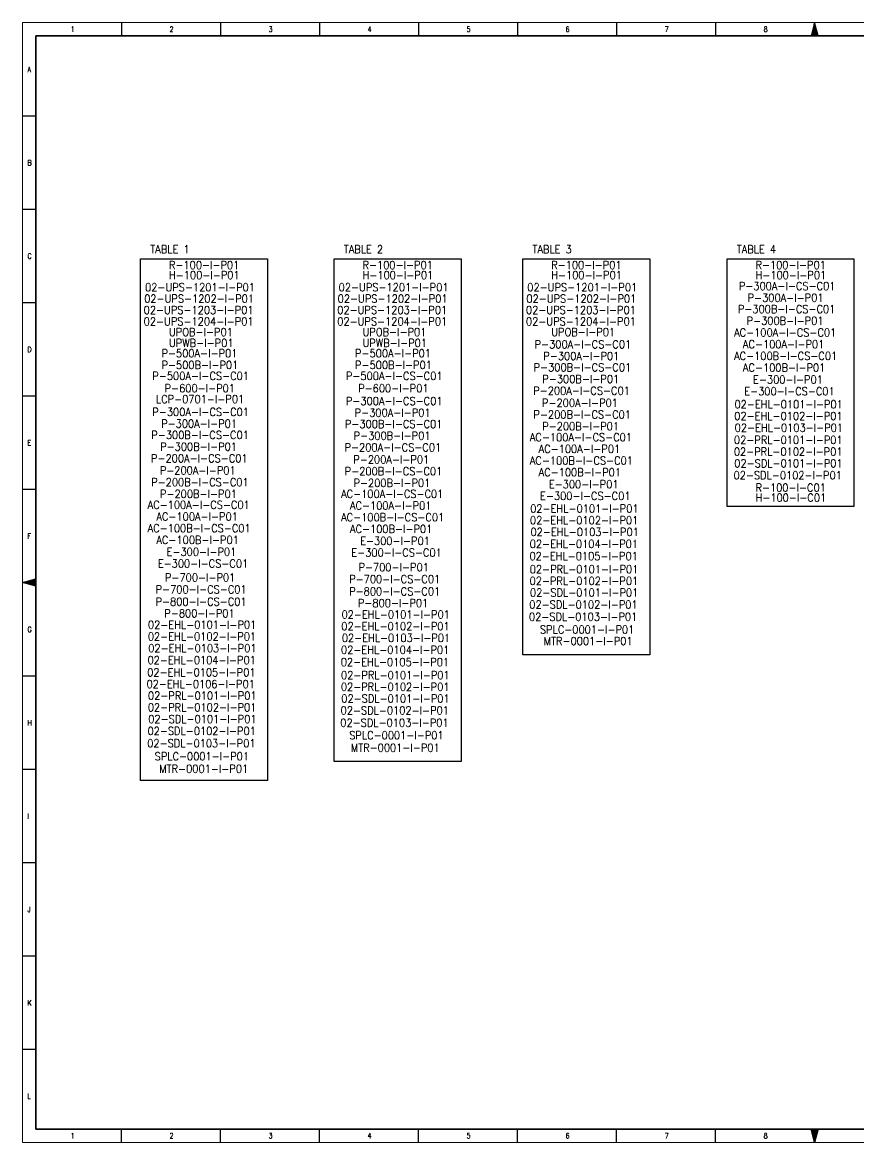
# Model space of a CAD drawing. Header units: inches. Extents: x -430764 to 624329, y 7374 to 217374.
# Drawn here: x -44151 to 112600, y 7374 to 217374 of the extents above; entities that cross this region are included whole.
import ezdxf

# ---------------------------------------------------------------- set-up
doc = ezdxf.new("R2010")
doc.units = ezdxf.units.IN
doc.header["$MEASUREMENT"] = 0
doc.layers.add('Default', color=7, linetype='Continuous')
doc.styles.add('HZTXT', font='simplexs.shx', dxfattribs={"width": 0.7, "bigfont": 'hztxt.shx'})
doc.styles.add('TEG BORDER', font='txt_qlt.shx', dxfattribs={"width": 0.7, "bigfont": 'hztxt.shx'})

# ---------------------------------------------------------------- blocks, each defined once
blk = doc.blocks.new('TEG BORDER A2')
for p, q in [((37.12, 420), (37.12, 415)), ((74.25, 420), (74.25, 415)), ((111.38, 420), (111.38, 415)), ((148.5, 420), (148.5, 415)), ((185.63, 420), (185.63, 415)), ((222.75, 420), (222.75, 415)), ((259.88, 420), (259.88, 415)), ((297, 420), (297, 415)), ((0, 385), (5, 385)), ((0, 350), (5, 350)), ((0, 315), (5, 315)), ((0, 280), (5, 280)), ((0, 245), (5, 245)), ((5, 210), (0, 210)), ((1.25, 210), (3.75, 210)), ((0, 175), (5, 175)), ((0, 140), (5, 140)), ((0, 105), (5, 105)), ((0, 70), (5, 70)), ((0, 35), (5, 35)), ((37.12, 0), (37.12, 5)), ((74.25, 0), (74.25, 5)), ((111.38, 0), (111.38, 5)), ((148.5, 0), (148.5, 5)), ((185.63, 0), (185.63, 5)), ((222.75, 0), (222.75, 5)), ((259.88, 0), (259.88, 5)), ((297, 0), (297, 5))]:
    blk.add_line(p, q)
at = {"linetype": 'Continuous'}
for p, q in [((489, 415), (5, 415)), ((5, 415), (5, 5)), ((5, 5), (489, 5))]:
    blk.add_line(p, q, dxfattribs=at)
at = {"color": 5, "lineweight": 15}
blk.add_lwpolyline([(0, 420), (594, 420), (594, 0), (0, 0)], close=True, dxfattribs=at)
for points in [[(297, 420), (295.66, 415), (298.34, 415), (297, 420), (296, 415), (296.33, 415), (297, 420), (296.67, 415), (297.33, 415), (297, 420), (297.67, 415), (298, 415), (297, 420)], [(0, 210), (5, 211.34), (5, 208.66), (0, 210), (5, 211), (5, 210.67), (0, 210), (5, 210.33), (5, 209.67), (0, 210), (5, 209.33), (5, 209), (0, 210)], [(297, 0), (295.66, 5), (298.34, 5), (297, 0), (296, 5), (296.33, 5), (297, 0), (296.67, 5), (297.33, 5), (297, 0), (297.67, 5), (298, 5), (297, 0)]]:
    blk.add_lwpolyline(points)
blk.add_lwpolyline([(5, 415), (589, 415), (589, 5), (5, 5)], close=True)
at = {"char_height": 2, "width": 2, "style": 'TEG BORDER'}
for s, insert, attachment_point in [('1', (18.05, 418.41), 1), ('2', (55.17, 418.41), 1), ('3', (92.3, 418.41), 1), ('4', (129.42, 418.41), 1), ('5', (166.55, 418.41), 1), ('6', (203.67, 418.41), 1), ('7', (240.8, 418.41), 1), ('8', (277.92, 418.41), 1), ('A', (1.91, 403.39), 1), ('B', (1.91, 368.39), 1), ('C', (1.91, 333.39), 1), ('D', (1.91, 298.39), 1), ('E', (1.91, 263.39), 1), ('F', (1.91, 228.39), 1), ('G', (1.91, 193.39), 1), ('H', (1.91, 158.39), 1), ('I', (1.91, 123.39), 1), ('J', (1.91, 88.39), 1), ('K', (1.91, 53.39), 1), ('L', (1.91, 18.39), 1), ('1', (18.05, 1.59), 7), ('2', (55.17, 1.59), 7), ('3', (92.3, 1.59), 7), ('4', (129.42, 1.59), 7), ('5', (166.55, 1.59), 7), ('6', (203.67, 1.59), 7), ('7', (240.8, 1.59), 7), ('8', (277.92, 1.59), 7)]:
    blk.add_mtext(s, dxfattribs=dict(at, insert=insert, attachment_point=attachment_point))

msp = doc.modelspace()

# ---------------------------------------------------------------- linework, layer by layer
at = {"layer": 'Default', "color": 7, "linetype": 'Continuous'}
for points in [[(-22011, 173022), (1794, 173022), (1794, 75241), (-22011, 75241)], [(14272, 173022), (38076, 173022), (38076, 78844), (14272, 78844)], [(49644, 173022), (73448, 173022), (73448, 98842), (49644, 98842)], [(87932, 173022), (111737, 173022), (111737, 126592), (87932, 126592)]]:
    msp.add_lwpolyline(points, close=True, dxfattribs=at)

# ---------------------------------------------------------------- block references
at = {"xscale": 500, "yscale": 500, "zscale": 500}
msp.add_blockref('TEG BORDER A2', (-44151, 7374), dxfattribs=at)

# ---------------------------------------------------------------- texts
at = {"layer": 'Default', "color": 7, "style": 'HZTXT', "width": 0.9}
for s, p in [('TABLE 1', (-20181, 174087)), ('TABLE 2', (16101, 174087)), ('TABLE 3', (51473, 174087)), ('TABLE 4', (89762, 174087)), ('R-100-I-P01', (-16676, 171131)), ('R-100-I-P01', (19607, 171131)), ('R-100-I-P01', (54979, 171131)), ('R-100-I-P01', (93267, 171131)), ('H-100-I-P01', (-16676, 169252)), ('H-100-I-P01', (19607, 169252)), ('H-100-I-P01', (54979, 169252)), ('H-100-I-P01', (93267, 169252)), ('02-UPS-1201-I-P01', (-21155, 166972)), ('02-UPS-1201-I-P01', (15127, 166972)), ('02-UPS-1201-I-P01', (50499, 166972)), ('P-300A-I-CS-C01', (90150, 167193)), ('02-UPS-1202-I-P01', (-21326, 164837)), ('02-UPS-1202-I-P01', (14956, 164837)), ('02-UPS-1202-I-P01', (50328, 164837)), ('P-300A-I-P01', (91796, 164998)), ('02-UPS-1203-I-P01', (-21412, 162701)), ('02-UPS-1203-I-P01', (14871, 162701)), ('02-UPS-1203-I-P01', (50243, 162701)), ('P-300B-I-CS-C01', (89963, 162881)), ('02-UPS-1204-I-P01', (-21412, 160566)), ('02-UPS-1204-I-P01', (14871, 160566)), ('02-UPS-1204-I-P01', (50243, 160566)), ('P-300B-I-P01', (91609, 160685)), ('UPOB-I-P01', (-16676, 158575)), ('UPOB-I-P01', (19607, 158575)), ('UPOB-I-P01', (54979, 158575)), ('AC-100A-I-CS-C01', (89262, 158487)), ('UPWB-I-P01', (-16676, 156524)), ('UPWB-I-P01', (19607, 156524)), ('P-300A-I-CS-C01', (51861, 156272)), ('AC-100A-I-P01', (90908, 156292)), ('P-500A-I-P01', (-18076, 154594)), ('P-500A-I-P01', (18206, 154594)), ('P-300A-I-P01', (53507, 154077)), ('AC-100B-I-CS-C01', (89262, 154097)), ('P-500B-I-P01', (-18076, 152399)), ('P-500B-I-P01', (18206, 152399)), ('P-300B-I-CS-C01', (51675, 151960)), ('AC-100B-I-P01', (90908, 151902)), ('P-500A-I-CS-C01', (-19792, 150353)), ('P-500A-I-CS-C01', (16490, 150353)), ('P-300B-I-P01', (53321, 149765)), ('P-600-I-P01', (-17495, 148039)), ('P-600-I-P01', (18788, 148039)), ('E-300-I-P01', (92817, 149670)), ('LCP-0701-I-P01', (-19127, 146006)), ('P-300A-I-CS-C01', (16489, 145648)), ('P-200A-I-CS-C01', (51610, 147574)), ('E-300-I-CS-C01', (91171, 147475)), ('P-300A-I-CS-C01', (-19793, 143595)), ('P-300A-I-P01', (18135, 143453)), ('P-200A-I-P01', (53256, 145305)), ('02-EHL-0101-I-P01', (89326, 145027)), ('P-300A-I-P01', (-18147, 141400)), ('P-300B-I-CS-C01', (16303, 141336)), ('P-200B-I-CS-C01', (51645, 143110)), ('02-EHL-0102-I-P01', (89293, 142832)), ('P-300B-I-CS-C01', (-19980, 139283)), ('P-200B-I-P01', (53291, 140915)), ('02-EHL-0103-I-P01', (89378, 140638)), ('P-300B-I-P01', (17949, 139141)), ('AC-100A-I-CS-C01', (50973, 138864)), ('02-PRL-0101-I-P01', (89243, 138349)), ('P-300B-I-P01', (-18334, 137088)), ('P-200A-I-CS-C01', (16238, 136950)), ('AC-100A-I-P01', (52620, 136669)), ('02-PRL-0102-I-P01', (89209, 136154)), ('P-200A-I-CS-C01', (-20044, 134897)), ('P-200A-I-P01', (17884, 134681)), ('AC-100B-I-CS-C01', (50973, 134474)), ('02-SDL-0101-I-P01', (89294, 133960)), ('P-200A-I-P01', (-18398, 132628)), ('P-200B-I-CS-C01', (16273, 132486)), ('AC-100B-I-P01', (52620, 132279)), ('02-SDL-0102-I-P01', (89157, 131725)), ('P-200B-I-CS-C01', (-20010, 130433)), ('P-200B-I-P01', (17919, 130291)), ('E-300-I-P01', (54529, 130047)), ('R-100-I-C01', (93267, 129407)), ('P-200B-I-P01', (-18364, 128238)), ('AC-100A-I-CS-C01', (15601, 128240)), ('E-300-I-CS-C01', (52882, 127852)), ('H-100-I-C01', (93267, 127528)), ('AC-100A-I-CS-C01', (-20681, 126187)), ('AC-100A-I-P01', (17248, 126045)), ('02-EHL-0101-I-P01', (51038, 125488)), ('AC-100A-I-P01', (-19035, 123992)), ('AC-100B-I-CS-C01', (15601, 123850)), ('02-EHL-0102-I-P01', (51004, 123293)), ('AC-100B-I-CS-C01', (-20681, 121797)), ('AC-100B-I-P01', (17248, 121655)), ('02-EHL-0103-I-P01', (51089, 121099)), ('AC-100B-I-P01', (-19035, 119602)), ('E-300-I-P01', (19157, 119423)), ('02-EHL-0104-I-P01', (50952, 118864)), ('E-300-I-P01', (-17126, 117370)), ('E-300-I-CS-C01', (17510, 117228)), ('02-EHL-0105-I-P01', (50900, 116565)), ('E-300-I-CS-C01', (-18772, 115175)), ('P-700-I-P01', (18847, 114492)), ('02-PRL-0101-I-P01', (50954, 114117)), ('P-700-I-P01', (-17435, 112564)), ('P-700-I-CS-C01', (17103, 112257)), ('02-PRL-0102-I-P01', (50921, 111922)), ('P-700-I-CS-C01', (-19180, 110329)), ('P-800-I-CS-C01', (17093, 109958)), ('P-800-I-CS-C01', (-19189, 108030)), ('P-800-I-P01', (18740, 107763)), ('02-SDL-0101-I-P01', (51006, 109729)), ('P-800-I-P01', (-17543, 105835)), ('02-EHL-0101-I-P01', (15666, 105627)), ('02-SDL-0102-I-P01', (50868, 107494)), ('02-EHL-0101-I-P01', (-20617, 103698)), ('02-SDL-0103-I-P01', (50817, 105195)), ('02-EHL-0102-I-P01', (-20650, 101503)), ('02-EHL-0102-I-P01', (15632, 103432)), ('SPLC-0001-I-P01', (52860, 102801)), ('02-EHL-0103-I-P01', (-20565, 99310)), ('02-EHL-0103-I-P01', (15717, 101238)), ('MTR-0001-I-P01', (53572, 100649)), ('02-EHL-0104-I-P01', (15580, 99003)), ('02-EHL-0104-I-P01', (-20703, 97075)), ('02-EHL-0105-I-P01', (15528, 96704)), ('02-EHL-0105-I-P01', (-20754, 94776)), ('02-PRL-0101-I-P01', (15582, 94256)), ('02-EHL-0106-I-P01', (-20885, 92581)), ('02-PRL-0102-I-P01', (15549, 92061)), ('02-PRL-0101-I-P01', (-20617, 90410)), ('02-SDL-0101-I-P01', (15634, 89868)), ('02-PRL-0102-I-P01', (-20650, 88215)), ('02-SDL-0102-I-P01', (15496, 87633)), ('02-SDL-0101-I-P01', (-20565, 86021)), ('02-SDL-0103-I-P01', (15445, 85334)), ('02-SDL-0102-I-P01', (-20703, 83786)), ('SPLC-0001-I-P01', (17110, 82983)), ('02-SDL-0103-I-P01', (-20754, 81487)), ('MTR-0001-I-P01', (17414, 80647)), ('SPLC-0001-I-P01', (-19369, 79043)), ('MTR-0001-I-P01', (-18499, 76702))]:
    msp.add_text(s, height=1500, dxfattribs=at).set_placement(p)

doc.saveas('drawing.dxf')
